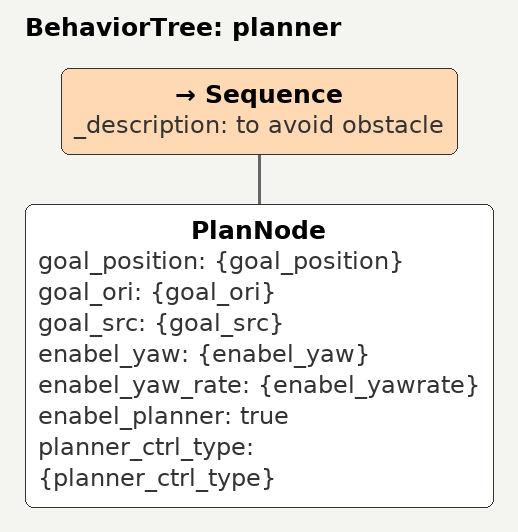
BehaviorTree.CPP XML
<?xml version="1.0" encoding="UTF-8"?>
<root BTCPP_format="4" main_tree_to_execute="planner">
  <BehaviorTree ID="planner">
    <Sequence _description="to avoid obstacle">

        <!-- 发送目标点进行轨迹规划 -->
      <!-- goal_sre -->
      <PlanNode goal_position="{goal_position}" goal_ori="{goal_ori}"  goal_src="{goal_src}" enabel_yaw="{enabel_yaw}" enabel_yaw_rate="{enabel_yawrate}" enabel_planner="true" planner_ctrl_type="{planner_ctrl_type}" />
    </Sequence>
  </BehaviorTree>

  <!-- 定义节点模型 -->
</root>
